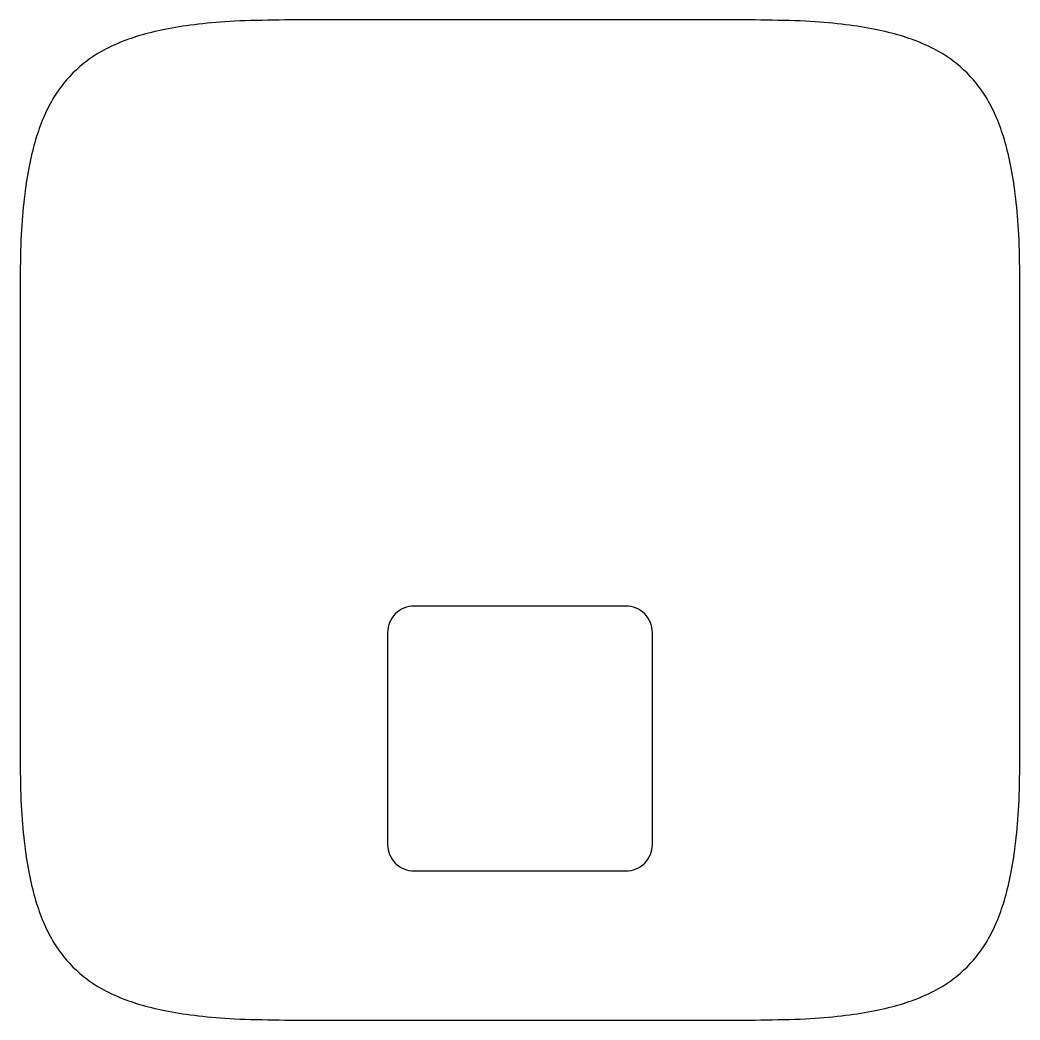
# Model space of a CAD drawing. Header units: millimetres. Extents: x -37.8 to 37.8, y -37.7 to 37.7.
import ezdxf

# ---------------------------------------------------------------- set-up
doc = ezdxf.new("R2010")
doc.units = ezdxf.units.MM
doc.layers.get('0').update_dxf_attribs({"linetype": 'CONTINUOUS'})

msp = doc.modelspace()

# ---------------------------------------------------------------- linework, layer by layer
for p, q in [((17.75, 37.75), (-17.75, 37.75)), ((-37.75, 17.75), (-37.75, -17.75)), ((37.75, -17.75), (37.75, 17.75)), ((-17.75, -37.75), (17.75, -37.75))]:
    msp.add_line(p, q)
msp.add_lwpolyline([(-10, -8.5), (-10, -24.5, 0.414214), (-8, -26.5), (8, -26.5, 0.414214), (10, -24.5), (10, -8.5, 0.414214), (8, -6.5), (-8, -6.5, 0.414214)], format="xyb", close=True)
for points in [[(-17.75, 37.75), (-37.75, 37.75), (-37.75, 17.75)], [(37.75, 17.75), (37.75, 37.75), (17.75, 37.75)], [(-37.75, -17.75), (-37.75, -37.75), (-17.75, -37.75)], [(17.75, -37.75), (37.75, -37.75), (37.75, -17.75)]]:
    msp.add_rational_spline(points, [1, 1.5, 1], degree=2)

doc.saveas('drawing.dxf')
